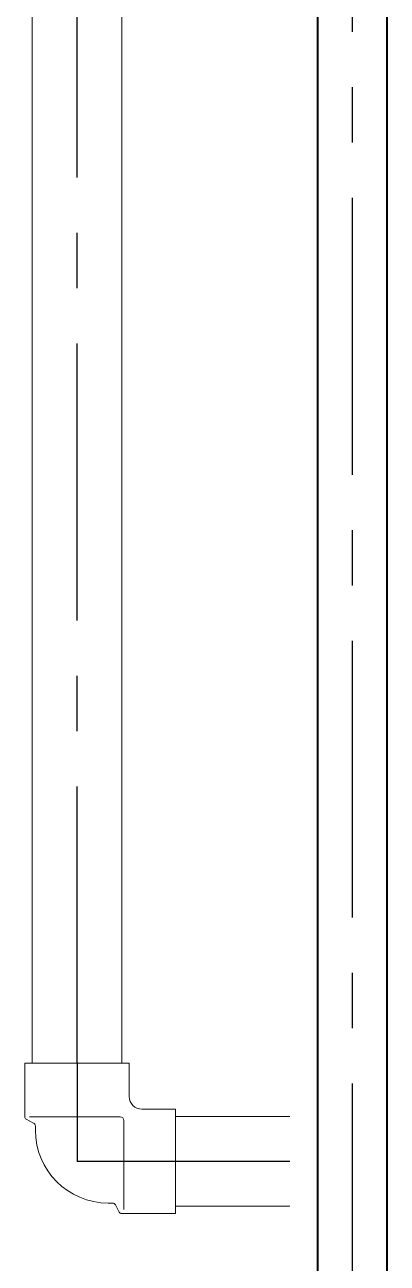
# Model space of a CAD drawing. Units: millimetres at full size, sheet at 1:30. Extents: x -16828 to 149130, y 47892 to 100313.
# Drawn here: x -1975 to -1778, y 56415 to 57087 of the extents above; entities that cross this region are included whole.
import ezdxf

# ---------------------------------------------------------------- set-up
doc = ezdxf.new("R2010")
doc.units = ezdxf.units.MM
doc.header["$LTSCALE"] = 30
doc.linetypes.add('CHAIN1', pattern=[8, 5, -1, 1, -1])
doc.layers.add('9-A_配管－給水３：ＶＬＰ(ＶＤ)', color=5, linetype='Continuous', lineweight=40)
doc.layers.add('9-B_配管－給湯１２：ＨＴＬＰ（ＵＸ）', color=3, linetype='Continuous', lineweight=20)

msp = doc.modelspace()

# ---------------------------------------------------------------- linework, layer by layer
at = {"layer": '9-A_配管－給水３：ＶＬＰ(ＶＤ)'}
for p, q in [((-1816.27, 57712.86), (-1816.27, 52860.03)), ((-1778.47, 52860.03), (-1778.47, 57712.86))]:
    msp.add_line(p, q, dxfattribs=at)
at = {"layer": '9-A_配管－給水３：ＶＬＰ(ＶＤ)', "color": 2, "linetype": 'CHAIN1', "lineweight": 30}
msp.add_line((-1797.37, 57712.86), (-1797.37, 52860.03), dxfattribs=at)
at = {"layer": '9-B_配管－給湯１２：ＨＴＬＰ（ＵＸ）'}
for p, q in [((-1970.72, 57528.86), (-1970.72, 56523.89)), ((-1922.12, 56523.89), (-1922.12, 57528.86)), ((-1918.12, 56523.89), (-1974.72, 56523.89)), ((-1974.72, 56494.78), (-1974.72, 56523.89)), ((-1918.12, 56505.69), (-1918.12, 56523.89)), ((-1911.32, 56498.89), (-1893.12, 56498.89)), ((-1893.12, 56498.89), (-1893.12, 56442.29)), ((-1970.04, 56491.34), (-1973.94, 56493.46)), ((-1972.21, 56494.78), (-1923.08, 56494.78)), ((-1921.08, 56444.52), (-1921.08, 56492.78)), ((-1831.27, 56494.89), (-1893.12, 56494.89)), ((-1969.01, 56489.83), (-1969.01, 56487.5)), ((-1927.19, 56448), (-1929.51, 56448)), ((-1925.68, 56446.97), (-1923.55, 56443.07)), ((-1893.12, 56446.29), (-1831.27, 56446.29)), ((-1922.23, 56442.29), (-1893.12, 56442.29))]:
    msp.add_line(p, q, dxfattribs=at)
at = {"layer": '9-B_配管－給湯１２：ＨＴＬＰ（ＵＸ）', "color": 2, "linetype": 'CHAIN1', "lineweight": 30}
for p, q in [((-1946.42, 56523.89), (-1946.42, 57528.86)), ((-1946.42, 56523.89), (-1946.42, 56470.59)), ((-1893.12, 56470.59), (-1946.42, 56470.59)), ((-1831.27, 56470.59), (-1893.12, 56470.59))]:
    msp.add_line(p, q, dxfattribs=at)
at = {"layer": '9-B_配管－給湯１２：ＨＴＬＰ（ＵＸ）'}
for centre, radius, start, end in [((-1911.32, 56505.69), 6.8, 180, 270), ((-1973.22, 56494.78), 1.5, 180, 241.38954), ((-1970.99, 56489.58), 2, 7.06011, 61.38954), ((-1923.08, 56492.78), 2, 0, 90), ((-1929.51, 56487.5), 39.5, 180, 270), ((-1927.43, 56446.02), 2, 28.61046, 82.93989), ((-1922.23, 56443.79), 1.5, 208.61046, 270), ((-1918.12, 56443.09), 3, 189.75265, 192.66818)]:
    msp.add_arc(centre, radius, start, end, dxfattribs=at)

doc.saveas('drawing.dxf')
